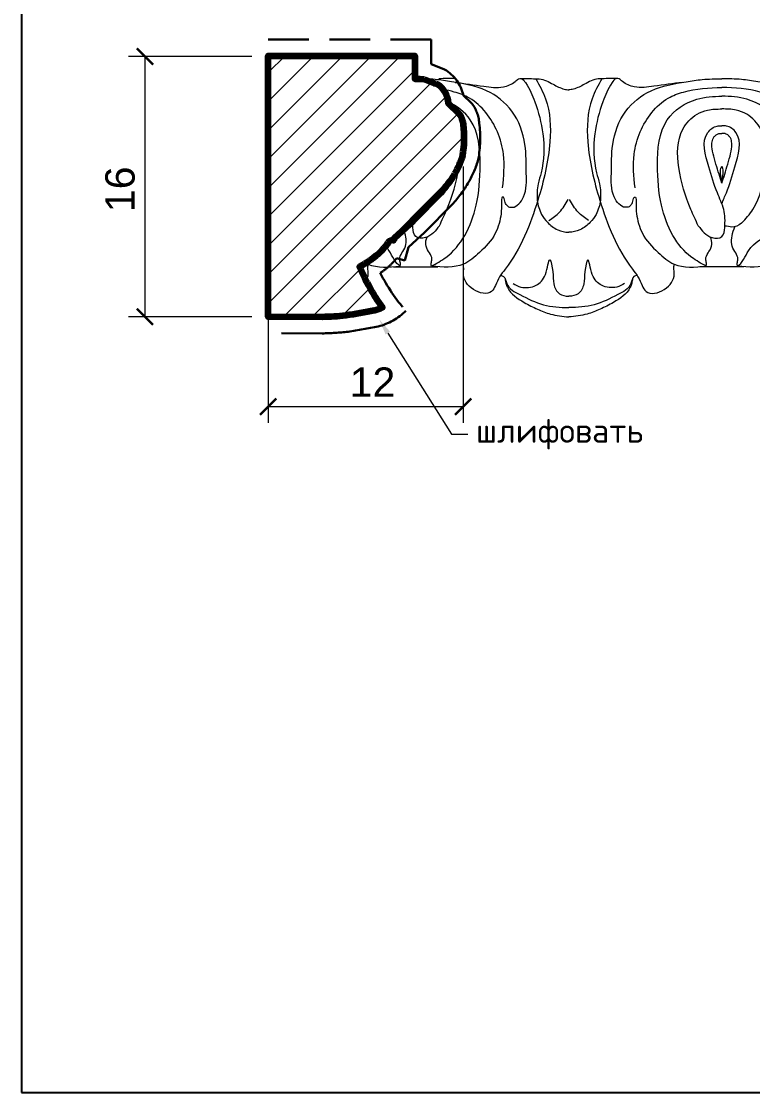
# Model space of a CAD drawing. Header units: millimetres. Extents: x 1314 to 1483, y 853 to 963.
# Drawn here: x 1313.6 to 1358.4, y 852.8 to 918.4 of the extents above; entities that cross this region are included whole.
import ezdxf
from ezdxf import colors
from ezdxf.entities.mleader import LeaderData, LeaderLine
from ezdxf.math import Vec2, Vec3

# ---------------------------------------------------------------- set-up
doc = ezdxf.new("R2010")
doc.units = ezdxf.units.MM
doc.linetypes.add('HIDDEN', pattern=[0.375, 0.25, -0.125])
for name, color, linetype, lineweight in [('0.15', 7, 'Continuous', 15), ('линия 50', 1, 'Continuous', 140), ('служебный слой РАЗМЕРЫ', 7, 'Continuous', 9)]:
    doc.layers.add(name, color=color, linetype=linetype, lineweight=lineweight)
doc.layers.add('Outside panel', color=7, linetype='Continuous', lineweight=18, true_color=0x7f5e57)
doc.layers.add('размеры в модели', color=7, linetype='Continuous')
doc.styles.get("Standard").update_dxf_attribs({"font": 'arial.ttf'})
doc.styles.add('ЕСКД профили текст', font='isocpeur.ttf')
doc.dimstyles.new('M_1', dxfattribs={"dimtxt": 1.8, "dimasz": 1, "dimexe": 1, "dimexo": 1, "dimgap": 0.6, "dimtad": 1, "dimdec": 0, "dimdsep": 46, "dimtxsty": 'Standard', "dimblk": 'ARCHTICK', "dimcen": -5, "dimclrd": 7, "dimclre": 7, "dimclrt": 7, "dimadec": 0, "dimazin": 0, "dimtfac": 1, "dimtdec": 0, "dimtmove": 0, "dimatfit": 3, "dimfxl": 1, "dimtolj": 1, "dimtzin": 0, "dimlwd": 5, "dimlwe": 5, "dimarcsym": 0})

# ---------------------------------------------------------------- blocks, each defined once
blk = doc.blocks.new('_ArchTick')
at = {"color": 0, "linetype": 'ByBlock', "const_width": 0.15}
blk.add_lwpolyline([(-0.5, -0.5), (0.5, 0.5)], dxfattribs=at)
blk = doc.blocks.new('*D3')
at = {"layer": 'Defpoints', "color": 0, "ltscale": 1000, "transparency": 16777216}
for p in [(1340.655290839157, 910.5375865995484), (1328.697555698524, 906.2790837532411), (1340.655290839157, 894.8204490433309)]:
    blk.add_point(p, dxfattribs=at)
at = {"layer": 'размеры в модели', "color": 7, "lineweight": 5, "ltscale": 1000, "transparency": 16777216}
for p, q in [((1340.655290839157, 909.5375865995484), (1340.655290839157, 893.8204490433309)), ((1328.697555698524, 905.2790837532411), (1328.697555698524, 893.8204490433309)), ((1328.697555698524, 894.8204490433309), (1340.655290839157, 894.8204490433309))]:
    blk.add_line(p, q, dxfattribs=at)
at = {"layer": 'размеры в модели', "color": 7, "lineweight": 5, "ltscale": 1000, "transparency": 16777216, "rotation": 180}
blk.add_blockref('_ArchTick', (1328.697555698524, 894.8204490433309), dxfattribs=at)
at = {"layer": 'размеры в модели', "color": 7, "lineweight": 5, "ltscale": 1000, "transparency": 16777216}
blk.add_blockref('_ArchTick', (1340.655290839157, 894.8204490433309), dxfattribs=at)
at = {"layer": 'размеры в модели', "color": 7, "ltscale": 1000, "transparency": 16777216, "insert": (1335.092912956035, 896.3241325358275), "char_height": 1.8, "attachment_point": 5}
blk.add_mtext('\\A1;12', dxfattribs=at)
blk = doc.blocks.new('*D2')
at = {"layer": 'Defpoints', "color": 0, "ltscale": 1000, "transparency": 16777216}
for p in [(1328.697555698524, 916.2844717954035), (1321.139385520491, 900.3314456923731), (1328.697555698524, 900.3314456923731)]:
    blk.add_point(p, dxfattribs=at)
at = {"layer": 'размеры в модели', "color": 7, "lineweight": 5, "ltscale": 1000, "transparency": 16777216}
for p, q in [((1327.697555698524, 916.2844717954035), (1320.139385520491, 916.2844717954035)), ((1321.139385520491, 916.2844717954035), (1321.139385520491, 900.3314456923731)), ((1327.697555698524, 900.3314456923731), (1320.139385520491, 900.3314456923731))]:
    blk.add_line(p, q, dxfattribs=at)
for p, rotation in [((1321.139385520491, 916.2844717954035), 90), ((1321.139385520491, 900.3314456923731), 270)]:
    blk.add_blockref('_ArchTick', p, dxfattribs=dict(at, rotation=rotation))
at = {"layer": 'размеры в модели', "color": 7, "ltscale": 1000, "transparency": 16777216, "insert": (1319.620354142593, 908.1423741395593), "char_height": 1.8, "attachment_point": 5, "rotation": 90}
blk.add_mtext('\\A1;16', dxfattribs=at)

msp = doc.modelspace()

# ---------------------------------------------------------------- hatches: boundary and pattern name
at = {"layer": 'Outside panel', "ltscale": 1000}
h = msp.add_hatch(dxfattribs=at)
h.set_pattern_fill('ANSI31', color=256, scale=10, angle=-1.272221872585407e-14)
h.set_pattern_definition([(44.99999999999999, (-308746.6367547378, 93544.34003584742), (-0.8838834764831842, 0.8838834764831847), [])])
edge = h.paths.add_edge_path()
edge.add_arc((1344.153582409035, 928.694169918137), 14.99703953730943, 246.8774767594485, 250.2247508300347)
edge.add_arc((1338.269570741522, 913.3721958646529), 1.455577689493058, 1.7568365022303851, 56.18530757809248, ccw=False)
edge.add_line((1339.724464221985, 913.416820640592), (1340.407802381505, 912.7699486615929))
edge.add_arc((1339.454838849149, 912.0547207984819), 1.191507612300904, 2.5493877366845936, 36.8893329369119, ccw=False)
edge.add_arc((1334.220730528887, 911.2811979795842), 6.477385604608206, -9.563879005877482, 7.330992562193785, ccw=False)
edge.add_arc((1335.578620880853, 911.7055274375198), 5.248534352494045, 330.0504584413414, 343.3876610365712, ccw=False)
edge.add_arc((1334.01271392249, 912.6706074228168), 7.087351473164042, 317.73079125563237, 329.6102716261119, ccw=False)
edge.add_line((1339.257302069407, 907.9035489929993), (1337.590451365115, 906.2094183480694))
edge.add_line((1337.590451365115, 906.2094183480694), (1336.413717325206, 905.1422729261722))
edge.add_line((1336.413717325206, 905.1422729261722), (1336.377645949495, 905.0073744314759))
edge.add_line((1336.377645949495, 905.0073744314759), (1336.283102433383, 905.032655030056))
edge.add_line((1336.283102433383, 905.032655030056), (1336.116822155902, 904.9714677887714))
edge.add_arc((1332.095761925226, 907.6761825634203), 4.846071335724312, 313.5228592667474, 326.07375482677077, ccw=False)
edge.add_arc((1330.520541739952, 910.1816174051237), 7.769443574419409, 299.09174186587853, 309.2182901468244, ccw=False)
edge.add_arc((1345.696035059762, 908.1523195299415), 12.35191571559955, 202.6662743325457, 216.0140199549049)
edge.add_arc((1334.521341029798, 903.3791205321359), 2.756542449003461, 284.68382246636247, 295.42722911137434, ccw=False)
edge.add_arc((1323.872052735253, 959.993545174515), 60.35732959243764, 279.1421753058674, 280.8369129177893, ccw=False)
edge.add_arc((1331.83546544304, 914.8588656366082), 14.54714734522837, 270.6903548045527, 276.4194128585082, ccw=False)
edge.add_line((1332.010739261703, 900.3127742381512), (1328.697555698524, 900.3314456923727))
edge.add_line((1328.697555698524, 900.3314456923727), (1328.697555698524, 902.917607824671))
edge.add_line((1328.697555698524, 902.917607824671), (1328.697555698524, 916.3314456923727))
edge.add_line((1328.697555698524, 916.3314456923727), (1337.697550830908, 916.3314456923727))
edge.add_line((1337.697550830908, 916.3314456923727), (1337.697550830908, 914.9167239688722))
edge.add_line((1337.697550830908, 914.9167239688722), (1337.991736488078, 914.9167239688722))
edge.add_line((1337.991736488078, 914.9167239688722), (1338.264264892216, 914.9018846082363))

# ---------------------------------------------------------------- linework, layer by layer
at = {"color": 6, "ltscale": 1000}
msp.add_lwpolyline([(1313.564149786362, 852.7814413366141), (1478.564149786362, 852.7814413366141), (1478.564149786362, 962.7814413366141), (1313.564149786362, 962.7814413366141)], close=True, dxfattribs=at)
at = {"layer": '0.15', "color": 7, "ltscale": 1000}
for p, q in [((1336.391129292093, 903.3945869651689), (1339.103714458364, 903.3945869651689)), ((1357.874690834095, 903.3945869651689), (1355.162105667823, 903.3945869651689))]:
    msp.add_line(p, q, dxfattribs=at)
for points in [[(1343.442548656207, 907.0583627038905), (1343.661056897439, 907.037572951147), (1344.347134583582, 907.6713019661875), (1344.523905295599, 909.1049585370383), (1344.441248620114, 910.8791369202991), (1343.642506884364, 912.9242989773957), (1342.079941084678, 914.1836322765776), (1339.944507236778, 914.7326490232117), (1338.946898450213, 914.8705304869545), (1337.7474218752, 914.9167239688722)], [(1340.14361720574, 914.9243291779749), (1339.8278450381, 914.9290763423814), (1339.292349810315, 914.9167239688722), (1339.16304530804, 914.9167239688722), (1339.158407804742, 914.9183230219969)], [(1345.102774818264, 914.9167239688722), (1345.707287006149, 913.691608127996), (1345.97217027978, 911.0576420387988), (1345.235625646495, 907.4810876766023), (1343.235224981512, 903.2503729905911), (1342.891504152631, 902.7780632627291), (1342.633713531028, 902.241472575206), (1342.397473659785, 901.8764570885432), (1341.280380965862, 902.0052579705989), (1340.667412154446, 902.9640957055126), (1340.649345531314, 903.5475660147822), (1340.648316552815, 903.5500321855106)], [(1344.12220292068, 914.9243291779749), (1344.43797508832, 914.9290763423814), (1344.973470316105, 914.9167239688722), (1345.102774818381, 914.9167239688722), (1345.107412321679, 914.9183230219969)], [(1345.107412321679, 914.9183230219969), (1345.323465414065, 914.9074502202893), (1346.169400565046, 914.5813856497152), (1346.853295896854, 914.2830407495239), (1347.132910063094, 914.2327391063773)], [(1349.158407804509, 914.9183230219969), (1348.942354712122, 914.9074502202893), (1348.096419561141, 914.5813856497152), (1347.412524229334, 914.2830407495239), (1347.132910063094, 914.2327391063773)], [(1349.16304530769, 914.9167239688722), (1348.558533119805, 913.691608127996), (1348.293649846175, 911.0576420387988), (1349.030194479459, 907.4810876766023), (1351.030595144442, 903.2503729905911), (1351.374315973324, 902.7780632627291), (1351.632106594927, 902.241472575206), (1351.86834646617, 901.8764570885432), (1352.985439160093, 902.0052579705989), (1353.598407971509, 902.9640957055126), (1353.616474594641, 903.5475660147822), (1353.617503573139, 903.5500321855106)], [(1350.143617205507, 914.9243291779749), (1349.827845037868, 914.9290763423814), (1349.292349810083, 914.9167239688722), (1349.163045307807, 914.9167239688722), (1349.158407804509, 914.9183230219969)], [(1350.823271469981, 907.0583627038905), (1350.604763228748, 907.037572951147), (1349.918685542605, 907.6713019661875), (1349.741914830589, 909.1049585370383), (1349.824571506073, 910.8791369202991), (1350.623313241824, 912.9242989773957), (1352.18587904151, 914.1836322765776), (1354.321312889409, 914.7326490232117), (1355.318921675975, 914.8705304869545), (1356.518398250988, 914.9167239688722)], [(1362.213525032112, 907.0583627038905), (1362.432033273344, 907.037572951147), (1363.118110959487, 907.6713019661875), (1363.294881671387, 909.1049585370383), (1363.212224995903, 910.8791369202991), (1362.413483260385, 912.9242989773957), (1360.850917460582, 914.1836322765776), (1358.715483612683, 914.7326490232117), (1357.717874826118, 914.8705304869545), (1356.518398251104, 914.9167239688722)], [(1355.070951649406, 905.9070405339626), (1354.61211162242, 906.9135513225956), (1353.877203754917, 909.4737974264754), (1354.12571937004, 911.8329564390333), (1354.995660420227, 912.743523713496), (1355.642728520277, 913.001005996226), (1356.518398250988, 913.0643311051863)], [(1357.73206012994, 906.0614104222368), (1358.424684879672, 906.9135513225956), (1359.159592747175, 909.4737974264754), (1358.911077131936, 911.8329564390333), (1358.041136081749, 912.743523713496), (1357.394067981699, 913.001005996226), (1356.518398251104, 913.0643311051863)], [(1355.070951649406, 905.9071600153147), (1355.913067680038, 905.1874044370816), (1356.518398250988, 905.2437996284898), (1356.694623374333, 905.7987904420042), (1356.62860715175, 906.9088915504435), (1356.242603204981, 907.924841364762), (1355.715291806449, 909.526249733728), (1355.65473146988, 911.6252978741286), (1356.228963489597, 912.0179135497638), (1356.518398250988, 912.0400175972354)], [(1356.518398250988, 908.6901193326084), (1356.451290851062, 908.9793836511417), (1356.459474680316, 909.4313815515816), (1356.488663671258, 909.5045041302546), (1356.518398250988, 909.5337770579827), (1356.519489428214, 909.5337770579827)], [(1356.518398250988, 908.6901193326084), (1356.451290851062, 908.9793836511417), (1356.459474680316, 909.4313815515816), (1356.488663671258, 909.5045041302546), (1356.518398250988, 909.5337770579827), (1356.519489428214, 909.5337770579827)], [(1356.518398250988, 908.6901193326084), (1356.585505650797, 908.9793836511417), (1356.57732182166, 909.4313815515816), (1356.548132830601, 909.5045041302546), (1356.518398250988, 909.5337770579827), (1356.517307073762, 909.5337770579827)], [(1356.518398250988, 908.6901193326084), (1356.585505650797, 908.9793836511417), (1356.57732182166, 909.4313815515816), (1356.548132830601, 909.5045041302546), (1356.518398250988, 909.5337770579827), (1356.517307073762, 909.5337770579827)], [(1343.442548656207, 907.0583627038905), (1343.300695615657, 907.201979271751), (1343.185576417436, 907.4929163290399), (1343.124743286706, 907.6554109483004), (1343.084096934599, 907.6689123394353), (1343.009624088369, 907.4456017192897), (1342.976615977077, 906.63061951497), (1342.623892935993, 905.4446477571364), (1341.654381963144, 904.2716994650873), (1340.680233487114, 903.5607855058952), (1338.707657841453, 903.4278027770379)], [(1343.442548656207, 907.0583627038905), (1343.300695615773, 907.201979271751), (1343.185576417436, 907.4929163290399), (1343.124743286706, 907.6554109483004), (1343.084096934715, 907.6689123394353), (1343.009624088369, 907.4456017192897), (1342.976615977077, 906.63061951497), (1342.62389293611, 905.4446477571364), (1341.654381963144, 904.2716994650873), (1340.680233487114, 903.5607855058952), (1338.707657841453, 903.4278027770379)], [(1345.917065829573, 906.2322687351589), (1346.557041277596, 906.7364799801471), (1347.084352676244, 907.5267295475969)], [(1348.348754296614, 906.2322687351589), (1347.708778848591, 906.7364799801471), (1347.181467449944, 907.5267295475969)], [(1350.823271469981, 907.0583627038905), (1350.965124510414, 907.201979271751), (1351.080243708751, 907.4929163290399), (1351.141076839482, 907.6554109483004), (1351.181723191472, 907.6689123394353), (1351.256196037819, 907.4456017192897), (1351.28920414911, 906.63061951497), (1351.641927190078, 905.4446477571364), (1352.611438163043, 904.2716994650873), (1353.585586639074, 903.5607855058952), (1355.558162284735, 903.4278027770379)], [(1350.823271469981, 907.0583627038905), (1350.965124510531, 907.201979271751), (1351.080243708751, 907.4929163290399), (1351.141076839482, 907.6554109483004), (1351.181723191588, 907.6689123394353), (1351.256196037819, 907.4456017192897), (1351.28920414911, 906.63061951497), (1351.641927190194, 905.4446477571364), (1352.611438163043, 904.2716994650873), (1353.585586639074, 903.5607855058952), (1355.558162284735, 903.4278027770379)], [(1350.823271469981, 907.0583627038905), (1350.965124510414, 907.201979271751), (1351.080243708751, 907.4929163290399), (1351.141076839482, 907.6554109483004), (1351.181723191472, 907.6689123394353), (1351.256196037819, 907.4456017192897), (1351.28920414911, 906.63061951497), (1351.641927190078, 905.4446477571364), (1352.611438163043, 904.2716994650873), (1353.585586639074, 903.5607855058952), (1355.558162284735, 903.4278027770379)], [(1362.213525031995, 907.0583627038905), (1362.071671991445, 907.201979271751), (1361.956552793225, 907.4929163290399), (1361.895719662494, 907.6554109483004), (1361.855073310388, 907.6689123394353), (1361.780600464157, 907.4456017192897), (1361.747592352865, 906.63061951497), (1361.394869311782, 905.4446477571364), (1360.425358338933, 904.2716994650873), (1359.451209862902, 903.5607855058952), (1357.478634217241, 903.4278027770379)], [(1357.484635692043, 903.4287586277678), (1357.462266558734, 903.5046292771913), (1357.486818046495, 903.7392906243658), (1357.493637904245, 903.9537596255286), (1357.308410568814, 904.3321570219741), (1357.128366325003, 904.7639625763732), (1357.3099935428, 905.8482514938551)], [(1338.71365931637, 903.4287586277678), (1338.691290183062, 903.5046292771913), (1338.715841670823, 903.7392906243658), (1338.722661528456, 903.9537596255286), (1338.537434193026, 904.3321570219741), (1338.357389949215, 904.7639625763732), (1338.436773093137, 905.210225372608)], [(1355.552160809817, 903.4287586277678), (1355.574529943126, 903.5046292771913), (1355.549978455365, 903.7392906243658), (1355.543158597731, 903.9537596255286), (1355.728385933162, 904.3321570219741), (1355.908430176973, 904.7639625763732), (1355.82904703305, 905.210225372608)], [(1343.713978993193, 902.3737384160377), (1344.191096238977, 902.1526979413211), (1345.122416008682, 902.2573635931221), (1345.692828907933, 902.9206044985949), (1345.970806308393, 903.8099040949346), (1346.147031431738, 903.095047251587), (1346.21686677467, 902.3388498653985), (1346.554586128867, 901.7339158527066), (1347.134274034714, 901.5877901767126)], [(1350.551841132994, 902.3737384160377), (1350.07472388721, 902.1526979413211), (1349.143404117505, 902.2573635931221), (1348.572991218254, 902.9206044985949), (1348.295013817795, 903.8099040949346), (1348.11878869445, 903.095047251587), (1348.048953351517, 902.3388498653985), (1347.711233997321, 901.7339158527066), (1347.131546091474, 901.5877901767126)], [(1342.947651361301, 902.8667815517729), (1343.136473441915, 902.7921620605957), (1343.32497430914, 902.3640604276479), (1344.130535902525, 901.6876765750385), (1345.571934592979, 901.066739782782), (1347.132910063094, 900.8896006433388)], [(1351.318168764887, 902.8667815517729), (1351.129346684273, 902.7921620605957), (1350.940845817047, 902.3640604276479), (1350.135284223663, 901.6876765750385), (1348.693885533208, 901.066739782782), (1347.132910063094, 900.8896006433388)]]:
    msp.add_spline(points, degree=3, dxfattribs=at)
for points, knots in [([(1340.158197371708, 914.6977437988717), (1340.741641165176, 914.6205044656854), (1341.718794038123, 914.4911438706076), (1342.994371893536, 914.299103767411), (1343.715018218569, 914.6209613091523), (1343.97840689246, 914.8562612177084), (1344.04359557405, 914.9167239688722)], [0, 0, 0, 0, 1.89284594921969, 3.170142313470889, 4.014584115683914, 4.298588447610231, 4.298588447610231, 4.298588447610231, 4.298588447610231]), ([(1344.04359557405, 914.9167239688722), (1344.107875136844, 914.9241501143297), (1344.2924331801, 914.9454718970846), (1344.694536219304, 914.3858762531636), (1345.16172148073, 913.3201927818336), (1345.659110522316, 911.4324189382933), (1345.620430437102, 909.6882829583519), (1345.20458601294, 908.3859430453485), (1345.140483810985, 907.5038596440027), (1345.374446298298, 906.6732510819311), (1345.839297882001, 906.057869359156), (1346.402928574778, 905.62605020704), (1346.89968750691, 905.5126756382269), (1347.132364474423, 905.5051053139941)], [0, 0, 0, 0, 0.1966018691891804, 0.5644788906881786, 1.945863118424978, 4.110005496080851, 6.659680662141168, 7.395199085869387, 8.469818708629578, 9.437930337127133, 10.07451643299394, 10.90946549708171, 11.65204086091374, 11.65204086091374, 11.65204086091374, 11.65204086092693]), ([(1350.222224552137, 914.9167239688722), (1350.157944989343, 914.9241501143297), (1349.973386946087, 914.9454718970846), (1349.571283906884, 914.3858762531636), (1349.104098645457, 913.3201927818336), (1348.606709603871, 911.4324189382933), (1348.645389689085, 909.6882829583519), (1349.061234113247, 908.3859430453485), (1349.125336315203, 907.5038596440027), (1348.89137382789, 906.6732510819311), (1348.426522244186, 906.057869359156), (1347.862891551409, 905.62605020704), (1347.366132619278, 905.5126756382269), (1347.133455651765, 905.5051053139941)], [0, 0, 0, 0, 0.1966018691891804, 0.5644788906881786, 1.945863118424978, 4.110005496080851, 6.659680662141168, 7.395199085869387, 8.469818708629578, 9.437930337127133, 10.07451643299394, 10.90946549708171, 11.65204086091374, 11.65204086091374, 11.65204086091374, 11.65204086092693]), ([(1354.10762275448, 914.6977437988717), (1353.524178961012, 914.6205044656854), (1352.547026088065, 914.4911438706076), (1351.271448232652, 914.299103767411), (1350.550801907619, 914.6209613091523), (1350.287413233727, 914.8562612177084), (1350.222224552137, 914.9167239688722)], [0, 0, 0, 0, 1.89284594921969, 3.170142313470889, 4.014584115683914, 4.298588447610231, 4.298588447610231, 4.298588447610231, 4.298588447610231]), ([(1343.072252435213, 908.239297211785), (1343.141366115258, 908.9277544349061), (1343.258655958529, 910.0961054705585), (1342.697637288667, 912.0883735048446), (1341.5968384712, 913.5860752826302), (1340.208302701078, 914.0948598690193), (1339.654649522574, 914.2151468026605), (1339.427834393293, 914.2537466137474)], [0, 0, 0, 0, 2.184571763870823, 3.707342442026171, 6.563350946706277, 7.635629924448239, 8.370041368175372, 8.370041368175372, 8.370041368175372, 8.370041368175372]), ([(1351.193567690974, 908.239297211785), (1351.124454010929, 908.9277544349061), (1351.007164167659, 910.0961054705585), (1351.56818283752, 912.0883735048446), (1352.668981654988, 913.5860752826302), (1354.592245925985, 914.2907940502082), (1355.72712594103, 914.378329784904), (1356.521126194111, 914.3873479573267)], [0, 0, 0, 0, 2.184571763870823, 3.707342442026171, 6.563350946706277, 7.635629924448239, 10.16565806084077, 10.16565806084077, 10.16565806084077, 10.16565806084077]), ([(1355.558162284735, 903.4278027770379), (1355.25377115393, 903.5961864673627), (1354.431775967776, 904.0508993970034), (1353.376253823004, 905.3185673245498), (1352.682652779575, 907.3140553090816), (1352.504511835705, 909.7074527089462), (1352.702484846766, 912.4217660455361), (1354.747520390269, 913.7708596464981), (1356.000405730632, 913.8381750162262), (1356.518398250988, 913.8514741578001)], [0, 0, 0, 0, 1.106892294320934, 2.989115139392498, 5.10424615833246, 7.733878113139298, 10.76216063637342, 13.10935462190166, 14.76026506224128, 14.76026506224128, 14.76026506224128, 14.76026506224128]), ([(1361.843228811118, 908.239297211785), (1361.912342491163, 908.9277544349061), (1362.029632334317, 910.0961054705585), (1361.468613664572, 912.0883735048446), (1360.367814846988, 913.5860752826302), (1358.444550576107, 914.2907940502082), (1357.309670560946, 914.378329784904), (1356.515670307981, 914.3873479573267)], [0, 0, 0, 0, 2.184571763870823, 3.707342442026171, 6.563350946706277, 7.635629924448239, 10.16565806084077, 10.16565806084077, 10.16565806084077, 10.16565806084077]), ([(1357.478634217474, 903.4278027770379), (1357.783025348162, 903.5961864673627), (1358.199356780573, 904.8263318346035), (1359.660542678972, 905.3185673245498), (1360.354143722401, 907.3140553090816), (1360.532284666271, 909.7074527089462), (1360.334311655326, 912.4217660455361), (1358.289276111824, 913.7708596464981), (1357.036390771344, 913.8381750162262), (1356.518398251104, 913.8514741578001)], [0, 0, 0, 0, 1.106892294320934, 2.989115139392498, 5.10424615833246, 7.733878113139298, 10.76216063637342, 13.10935462190166, 14.76026506224128, 14.76026506224128, 14.76026506224128, 14.76026506224128]), ([(1338.707657841453, 903.4278027770379), (1339.012048972258, 903.5961864673627), (1339.834044158411, 904.0508993970034), (1340.889566303184, 905.3185673245498), (1341.583167346613, 907.3140553090816), (1341.761308290483, 909.7074527089462), (1341.575267666671, 912.2581667883242), (1340.268123330268, 913.2622292714987), (1339.719141929829, 913.504293480164)], [0, 0, 0, 0, 1.106892294320934, 2.989115139392498, 5.10424615833246, 7.733878113139298, 10.76216063637342, 12.62686434315787, 12.62686434315787, 12.62686434315787, 12.62686434315787]), ([(1356.518398250872, 907.2548277020433), (1356.60225090403, 907.4798802085315), (1356.943413590267, 908.2272402714334), (1357.32848368755, 909.5835325136759), (1357.881033328198, 911.3345324638685), (1356.946662085084, 912.0356538238739), (1356.615810605534, 912.0390250188102), (1356.518398250988, 912.0400175972354)], [3.725121824374371, 3.725121824374371, 3.725121824374371, 3.725121824374371, 4.491294090635022, 6.286894123532459, 8.523334876083721, 9.264179973260655, 9.573328944305471, 9.573328944305471, 9.573328944305471, 9.573328944305471]), ([(1356.518398251104, 908.5261584010186), (1356.457408136408, 908.7017733781868), (1356.400374733097, 908.8808771439108), (1356.282999024446, 909.2641789068039), (1356.222351229819, 909.4701234589484), (1356.092716475901, 909.9017239167624), (1356.028020320646, 910.1167555285247), (1355.933387405657, 910.5247668516859), (1355.904764245915, 910.7170115607478), (1355.905116009129, 911.0094843777224), (1355.923438930953, 911.1183376825975), (1355.980199102498, 911.2674487690128), (1356.009267179947, 911.3191298658239), (1356.092646850924, 911.421804814021), (1356.147386894048, 911.4707946918534), (1356.231395656196, 911.523648522827), (1356.261179831065, 911.538032148299), (1356.314644502545, 911.5571539701523), (1356.332663677003, 911.5613810931427), (1356.406381217017, 911.56873524818), (1356.457862637075, 911.5698979277258), (1356.523181730601, 911.5705634934457)], [5.008254929713784, 5.008254929713784, 5.008254929713784, 5.008254929713784, 5.642698486524606, 5.642698486524606, 6.312487449515517, 6.312487449515517, 6.982276412506429, 6.982276412506429, 7.659540336963392, 7.659540336963392, 8.21002499041652, 8.21002499041652, 8.578501805651785, 8.578501805651785, 8.94697862088705, 8.94697862088705, 9.154554958065473, 9.154554958065473, 9.366031516549107, 9.366031516549107, 9.573328944305471, 9.573328944305471, 9.573328944305471, 9.573328944305471]), ([(1356.518398250872, 908.5261584010186), (1356.579388365451, 908.7017733781868), (1356.636421768879, 908.8808771439108), (1356.753797477413, 909.2641789068039), (1356.814445272041, 909.4701234589484), (1356.944080026075, 909.9017239167624), (1357.00877618133, 910.1167555285247), (1357.103409096319, 910.5247668516859), (1357.132032255944, 910.7170115607478), (1357.131680492846, 911.0094843777224), (1357.113357571023, 911.1183376825975), (1357.056597399478, 911.2674487690128), (1357.027529321913, 911.3191298658239), (1356.944149651052, 911.421804814021), (1356.889409607928, 911.4707946918534), (1356.80540084578, 911.523648522827), (1356.775616670795, 911.538032148299), (1356.722151999315, 911.5571539701523), (1356.704132824972, 911.5613810931427), (1356.630415284959, 911.56873524818), (1356.578933864901, 911.5698979277258), (1356.513614771375, 911.5705634934457)], [5.008254929713784, 5.008254929713784, 5.008254929713784, 5.008254929713784, 5.642698486524606, 5.642698486524606, 6.312487449515517, 6.312487449515517, 6.982276412506429, 6.982276412506429, 7.659540336963392, 7.659540336963392, 8.21002499041652, 8.21002499041652, 8.578501805651785, 8.578501805651785, 8.94697862088705, 8.94697862088705, 9.154554958065473, 9.154554958065473, 9.366031516549107, 9.366031516549107, 9.573328944305471, 9.573328944305471, 9.573328944305471, 9.573328944305471]), ([(1339.194868476781, 905.9070405339626), (1339.352652493002, 906.2410869709893), (1339.890379347442, 907.3795149570251), (1340.277663331664, 908.6270377104556), (1340.40589750763, 909.5997542457808), (1340.413453217781, 909.6631001745445)], [0, 0, 0, 0, 1.106163703122589, 3.769798378897359, 3.954682687789875, 3.954682687789875, 3.954682687789875, 3.954682687789875]), ([(1339.194868476781, 905.9071600153147), (1338.965088648674, 905.6027645836912), (1338.609206777717, 905.1313184317878), (1337.641693007969, 905.1213385761403), (1337.570820347592, 905.7260552872358), (1337.555455909529, 906.0555259072025), (1337.555030879052, 906.1772965530727)], [0, 0, 0, 0, 1.107793979683725, 1.715745883757625, 2.298043142208595, 2.656839655284707, 2.656839655284707, 2.656839655284707, 2.656839655284707]), ([(1357.73206012994, 906.0614104222368), (1357.530732079478, 905.9369580356033), (1357.19736727334, 905.7308861760866), (1356.852083566318, 905.9050862481854), (1356.700931274052, 905.8907554756479)], [0, 0, 0, 0, 0.6944111610364918, 1.149826074685407, 1.149826074685407, 1.149826074685407, 1.149826074685407]), ([(1336.781184434145, 903.4287586277678), (1336.790054367575, 903.4539427921154), (1336.825382006191, 903.5542476078299), (1336.771683119889, 903.7313552957821), (1336.750210812035, 904.0284764494027), (1336.980323793203, 904.3396255235748), (1337.240072403056, 904.9058578064178), (1337.115863132476, 905.3718207649981), (1337.011651839664, 905.6845221159492)], [0, 0, 0, 0, 0.07909951688296835, 0.3150417204326187, 0.5296191258425629, 0.9509192035176708, 1.418756746351437, 2.354889129203794, 2.354889129203794, 2.354889129203794, 2.354889129203794]), ([(1336.787185908714, 903.4278027770379), (1336.482794778025, 903.5961864673627), (1336.278495571063, 904.199834675037), (1335.968399168411, 904.5766776132841), (1335.88828507387, 904.6593670970215)], [0, 0, 0, 0, 1.106892294320934, 1.46679737572312, 1.46679737572312, 1.46679737572312, 1.46679737572312]), ([(1334.685903992689, 903.6231106573869), (1334.728236633538, 903.600714113596), (1335.348310576239, 903.2993442991028), (1336.09351948318, 903.3658743172164), (1336.787185908946, 903.4278027770379)], [5.600277116544734, 5.600277116544734, 5.600277116544734, 5.600277116544734, 5.747180902511021, 7.724234033764589, 7.724234033764589, 7.724234033764589, 7.724234033764589]), ([(1334.706832265434, 902.5125284175483), (1334.78246377008, 902.6527412419127), (1334.878051526797, 902.9926573248849), (1334.770708335982, 903.368851653333), (1334.846183270984, 903.5492103215984), (1334.846527197351, 903.5500321855106)], [15.74860138389009, 15.74860138389009, 15.74860138389009, 15.74860138389009, 16.22155935232239, 16.80530930280603, 16.80798152932579, 16.80798152932579, 16.80798152932579, 16.80798152932579]), ([(1343.227246524952, 902.6695117039817), (1343.239838076242, 902.5775125135879), (1343.264873083634, 902.3945961802128), (1343.4767097658, 901.7726741181432), (1344.265924015268, 901.2618646298106), (1345.182763718953, 900.7905994211069), (1346.088840702618, 900.4353104911606), (1346.752669392805, 900.3372082906462), (1347.132910063094, 900.3314456923727)], [0, 0, 0, 0, 0.2784714392238997, 0.5536676399405704, 1.944264406002873, 2.854968425284659, 3.70148479334025, 4.841941720774426, 4.841941720774426, 4.841941720774426, 4.841941720774426]), ([(1351.038573601236, 902.6695117039817), (1351.025982049945, 902.5775125135879), (1351.000947042554, 902.3945961802128), (1350.789110360387, 901.7726741181432), (1349.99989611092, 901.2618646298106), (1349.083056407235, 900.7905994211069), (1348.17697942357, 900.4353104911606), (1347.513150733383, 900.3372082906462), (1347.132910063094, 900.3314456923727)], [0, 0, 0, 0, 0.2784714392238997, 0.5536676399405704, 1.944264406002873, 2.854968425284659, 3.70148479334025, 4.841941720774426, 4.841941720774426, 4.841941720774426, 4.841941720774426])]:
    msp.add_open_spline(points, degree=3, knots=knots, dxfattribs=at)
msp.add_open_spline([(1337.17174120557, 905.8297024439707), (1337.297073121601, 905.8457428546426), (1337.424798516975, 905.9040374622891), (1337.564888852135, 905.8907554756479)], degree=3, dxfattribs=at)
at = {"layer": 'линия 50', "color": 1, "linetype": 'HIDDEN', "lineweight": 30, "ltscale": 10, "true_color": 0xff0909}
msp.add_lwpolyline([(1328.697555698524, 917.3314456923727), (1338.697550830908, 917.3314456923727), (1338.697550830908, 915.8042965584937, 0.01569199634458944), (1339.516767384495, 915.4874647182332, -0.2081711699530907), (1340.667513516742, 913.9010930530967), (1341.14741925256, 913.4467973742467, -0.1569027533815713), (1341.641611123527, 912.1987091128431, -0.07466498577754517), (1341.583790810149, 909.9786471072766, -0.06090739199905532), (1340.990820572781, 908.5826639999905, -0.05263146549668673), (1339.983536144904, 907.2158355816828), (1338.283309549686, 905.487782810731), (1337.303685883362, 904.5993909776917), (1337.085384368325, 903.7829944533332), (1336.5750075332, 903.9194673964412, -0.02996410624454187), (1336.093836337455, 903.410980216886, -0.01866065768309123), (1335.573470747866, 903.0142574277306, 0.06202710334681866), (1337.142824923223, 900.6885010183651, -0.1321859676974917), (1335.438664566911, 899.7363017472708, -0.007617268758636222), (1333.597633257985, 899.411906221696, -0.02553475129129004), (1332.013799180811, 899.3127411146597), (1328.697555698524, 899.3314298130608)], format="xyb", dxfattribs=at)
at = {"layer": 'линия 50', "color": 7}
msp.add_lwpolyline([(1338.264264892216, 914.9018846082363, 0.01460627695888726), (1339.079612371057, 914.5815506383115, -0.2420569642536237), (1339.724464221985, 913.416820640592), (1340.407802381505, 912.7699486615929, -0.1509677596432767), (1340.645167168532, 912.1077196876904, -0.07385160993782577), (1340.60808680324, 910.2049990689593, -0.05826030759782395), (1340.126294302532, 909.0852642257269, -0.05188048334881277), (1339.257302069407, 907.9035489929993), (1337.590451365115, 906.2094183480694), (1336.413717325206, 905.1422729261722), (1336.377645949495, 905.0073744314759), (1336.283102433383, 905.032655030056), (1336.116822155902, 904.9714677887714, -0.05481842498509648), (1335.43297950162, 904.1622977846164, -0.04421417993532561), (1334.298118527291, 903.3923488825421, 0.05830646650077984), (1335.704902180074, 900.8896006433388, -0.04691132148776773), (1335.220082710741, 900.7126085152013, -0.007394822608284161), (1333.461918453871, 900.4029275318935, -0.02500293973735183), (1332.010739261703, 900.3127742381512), (1328.697555698524, 900.3314456923727), (1328.697555698524, 902.917607824671), (1328.697555698524, 916.3314456923727), (1337.697550830908, 916.3314456923727), (1337.697550830908, 914.9167239688722), (1337.991736488078, 914.9167239688722), (1338.264264892216, 914.9018846082363)], format="xyb", dxfattribs=at)

# ---------------------------------------------------------------- dimensions: what is measured, and where the dimension line sits
at = {"layer": 'размеры в модели', "color": 0, "ltscale": 1000}
dim = msp.add_linear_dim(base=(1321.139385520491, 900.3314456923731), p1=(1328.697555698524, 916.2844717954031), p2=(1328.697555698524, 900.3314456923727), angle=90, dimstyle='M_1', override={"dimtxt": 1.8}, dxfattribs=at)
dim.commit()
dim.dimension.update_dxf_attribs({"geometry": '*D2', "text_midpoint": (1321.139385520491, 908.1423741395593), "dimtype": 128})
dim = msp.add_linear_dim(base=(1340.655290839157, 894.8204490433309), p1=(1328.697555698524, 906.2790837532411), p2=(1340.655290839157, 910.5375865995484), dimstyle='M_1', override={"dimtxt": 1.8}, dxfattribs=at)
dim.commit()
dim.dimension.update_dxf_attribs({"geometry": '*D3', "text_midpoint": (1335.092912956035, 894.8204490433309), "dimtype": 128})

# ---------------------------------------------------------------- leaders
at = {"layer": 'служебный слой РАЗМЕРЫ'}
ml = msp.add_multileader_mtext('Standard', dxfattribs=at)
ml.set_content('\\A1;шлифовать', color=256, style='ЕСКД профили текст')
ml.set_leader_properties(color=256, linetype='ByLayer', lineweight=-1)
ml.build(insert=Vec2(0, 0))
ml.multileader.update_dxf_attribs({"dogleg_length": 1, "arrow_head_size": 1})
ctx = ml.context
ctx.base_point, ctx.char_height, ctx.arrow_head_size, ctx.landing_gap_size, ctx.plane_origin = Vec3(1340.936361856478, 893.1310928714993), 1.5, 1, 0.5, Vec3(1354.41170346674, 919.2997251653032)
notes = []
notes.append((ctx, [(1, (1, 1, 0), (1339.936361856478, 893.1310928714993), (1, 0), 1, [(0, [(1335.502323583711, 900.1778852744064)], 0, [])])]))
ctx.mtext.insert, ctx.mtext.flow_direction = Vec3(1341.436361856478, 894.1060928715051), 5
for ctx, leaders in notes:
    for number, flags, end, landing, length, lines in leaders:
        leader = LeaderData()
        leader.index, (leader.has_last_leader_line, leader.has_dogleg_vector, leader.attachment_direction) = number, flags
        leader.last_leader_point, leader.dogleg_vector, leader.dogleg_length = Vec3(end), Vec3(landing), length
        for number, points, colour, breaks in lines:
            line = LeaderLine()
            line.index, line.vertices, line.color, line.breaks = number, Vec3.list(points), colors.encode_raw_color(colour), breaks
            leader.lines.append(line)
        ctx.leaders.append(leader)

doc.saveas('drawing.dxf')
